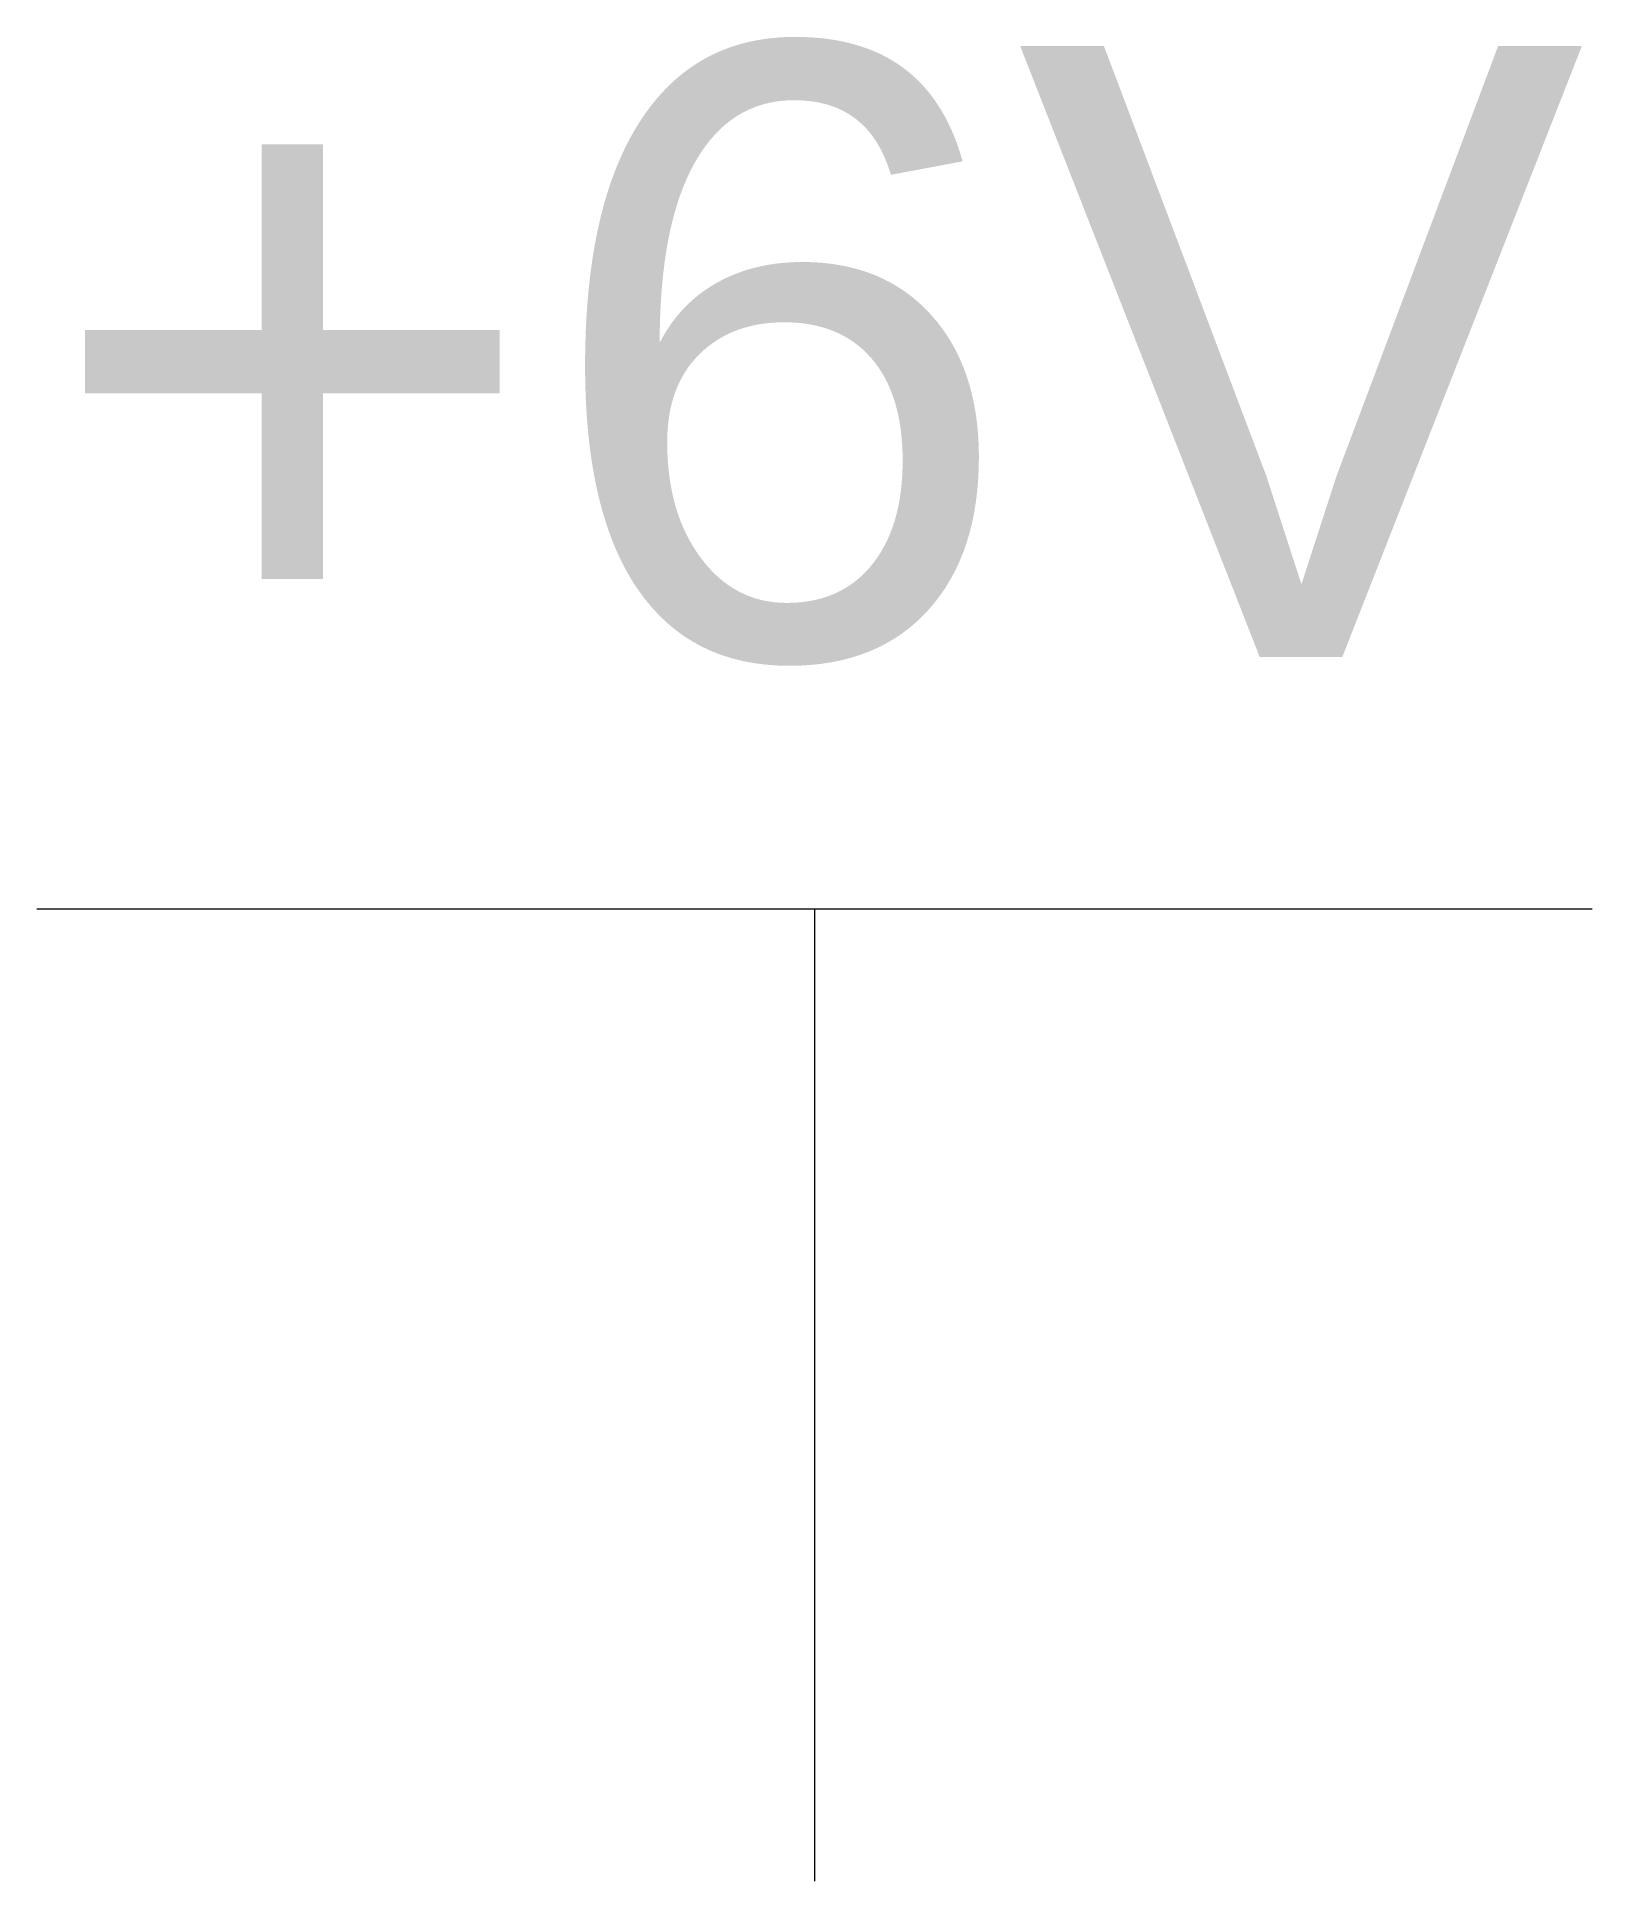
# Model space of a CAD drawing. Header units: millimetres. Extents: x -3.2 to 3.2, y 0 to 7.59.
import ezdxf

# ---------------------------------------------------------------- set-up
doc = ezdxf.new("R2010")
doc.units = ezdxf.units.MM
doc.layers.add('OBJECT', color=18, linetype='Continuous', lineweight=20, true_color=0x000000)
doc.layers.add('TEXT', color=18, linetype='Continuous', lineweight=25, true_color=0x000000)
doc.styles.add('textstyle11', font='')
doc.styles.get('textstyle11').set_extended_font_data('Liberation Sans')

msp = doc.modelspace()

# ---------------------------------------------------------------- linework, layer by layer
at = {"layer": 'OBJECT'}
for p, q in [((-3.2, 4), (3.2, 4)), ((0, 4), (0, 0))]:
    msp.add_line(p, q, dxfattribs=at)

# ---------------------------------------------------------------- texts
at = {"layer": 'TEXT', "insert": (0, 5), "char_height": 0.4, "attachment_point": 8, "style": 'textstyle11'}
msp.add_mtext('\\H2.51429;+6V', dxfattribs=at)

doc.saveas('drawing.dxf')
